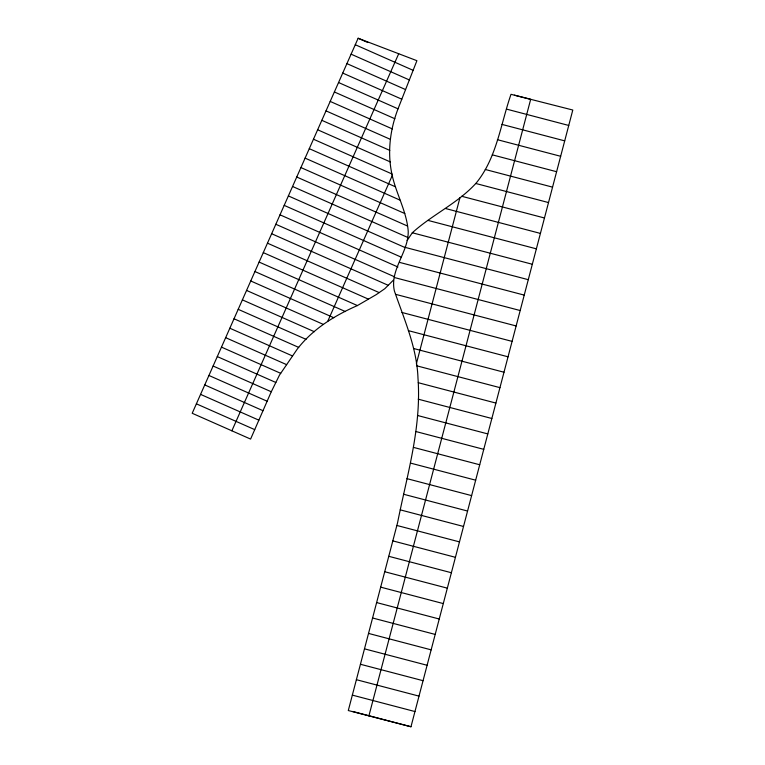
<?xml version="1.0" encoding="UTF-8"?>
<svg xmlns="http://www.w3.org/2000/svg" width="765" height="765" viewBox="0 0 765 765"><rect width="100%" height="100%" fill="white"/><g stroke="black" fill="none" stroke-linecap="round" stroke-linejoin="round"><path stroke-width="1.15" d="M514.396 95.176L572.794 110.026L410.968 726.75L348.295 710.542L397.542 522.868C407.009 475.132 421.611 427.415 417.986 378.197C416.877 347.597 404.216 319.426 394.386 290.93C389.538 269.882 408.606 252.24 408.223 231.326C406.674 210.576 395.247 192.426 391.517 172.106C387.358 150.858 390.341 128.931 398.02 108.831L416.906 60.693L358.144 38.25L192.206 413.272L250.595 439.081L271.164 391.996L279.474 375.127L297.26 349.108C312.684 329.132 334.534 315.553 357.408 305.57L376.303 294.582L384.785 288.721L393.344 280.2M416.38 363.719L459.928 197.753M368.902 715.868L530.681 99.316L511.001 94.315C500.635 124.054 496.801 157.686 476.337 182.873C458.015 203.232 432.302 214.563 412.306 232.77L407.143 240.478M231.871 430.81L398.708 53.741M327.755 321.262L392.369 175.252M506.564 109.127L568.749 125.45M501.983 124.408L564.704 140.865M497.403 139.699L560.659 156.29M492.306 154.846L556.604 171.714M485.287 169.486L552.56 187.138M475.725 183.466L548.515 202.562M461.697 196.27L544.47 217.987M445.431 208.491L540.415 233.411M428.065 220.416L536.37 248.835M412.306 232.77L532.325 264.26M404.79 247.277L528.28 279.684M399.55 262.385L524.226 295.108M394.31 277.504L520.181 310.533M395.582 294.324L516.136 325.957M401.969 312.483L512.091 341.381M408.367 330.643L508.046 356.806M413.569 348.496L503.992 372.23M416.609 365.785L499.947 387.645M418.245 382.701L495.902 403.069M418.187 399.167L491.857 418.493M417.461 415.462L487.802 433.918M415.94 431.546L483.757 449.342M413.454 447.382L479.712 464.766M410.499 463.093L475.667 480.191M406.932 478.641L471.613 495.615M403.48 494.219L467.568 511.039M400.238 509.853L463.523 526.463M396.863 525.459L459.478 541.888M392.818 540.884L455.433 557.312M388.773 556.308L451.379 572.736M384.719 571.732L447.334 588.161M380.674 587.147L443.289 603.585M376.629 602.571L439.244 619.009M372.584 617.996L435.189 634.424M368.529 633.42L431.144 649.848M364.484 648.844L427.1 665.273M360.439 664.269L423.055 680.697M356.394 679.693L419 696.121M352.34 695.117L414.955 711.546M352.684 711.45L410.968 726.75M358.144 38.25L367.869 42.553M355.285 44.724L413.129 70.323M351.097 54.172L409.351 79.952M346.918 63.619L405.574 89.582M342.739 73.077L401.797 99.201M338.56 82.524L398.02 108.831M334.372 91.972L394.922 118.766M330.193 101.42L392.388 128.941M326.014 110.877L390.255 139.297M321.826 120.325L389.777 150.389M317.647 129.773L390.303 161.922M313.468 139.22L392.024 173.98M309.29 148.678L395.505 186.823M305.101 158.126L399.923 200.076M300.922 167.573L404.8 213.54M296.743 177.021L407.496 226.029M292.565 186.478L407.516 237.341M288.376 195.926L404.733 247.411M284.197 205.374L401.338 257.203M280.019 214.822L397.934 267.004M275.83 224.269L394.53 276.796M271.651 233.727L388.218 285.307M267.473 243.174L379.172 292.603M263.294 252.622L368.443 299.153M259.106 262.07L357.408 305.57M254.927 271.527L345.436 311.575M250.748 280.975L333.808 317.724M246.559 290.423L323.213 324.341M242.381 299.87L314.339 331.714M238.202 309.328L306.057 339.344M234.023 318.776L298.685 347.387M229.835 328.223L292.565 355.983M225.656 337.671L286.636 364.656M221.477 347.128L280.698 373.33M217.289 356.576L275.849 382.481M213.11 366.024L271.279 391.766M267.128 401.223L208.931 375.472M204.752 384.919L262.997 410.7M200.564 394.377L258.857 420.167M196.385 403.824L254.716 429.634"/></g></svg>
